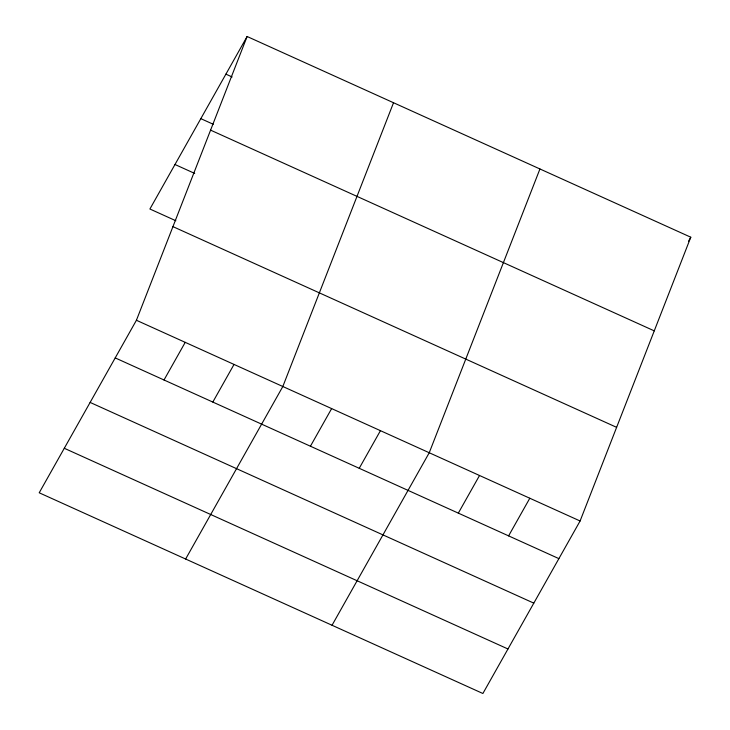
<?xml version="1.0" encoding="UTF-8"?>
<svg xmlns="http://www.w3.org/2000/svg" width="730" height="730" viewBox="0 0 730 730"><rect width="100%" height="100%" fill="white"/><g stroke="black" fill="none" stroke-linecap="round" stroke-linejoin="round"><path stroke-width="1.09" d="M136.419 320.269L247.114 36.5L690.79 237.213L580.095 520.992L482.886 693.5L39.21 492.786L136.419 320.269L580.095 520.992M393.525 102.738L282.829 386.508L185.63 559.016M539.935 168.977L429.24 452.746L332.041 625.254M247.114 36.5L149.905 209.008L175.866 220.752M164.013 379.992L185.219 342.352M212.822 402.066L234.029 364.434M310.423 446.231L331.639 408.59M359.233 468.304L380.44 430.663M458.321 513.135L479.528 475.495M508.6 535.884L529.807 498.243M688.554 241.183L690.79 237.213M225.908 74.141L232.131 76.96M200.823 118.643L213.288 124.282M210.587 130.141L654.253 330.863M174.99 164.505L194.718 173.43M172.946 226.629L616.622 427.342M115.212 357.91L558.888 558.623M90.128 402.422L533.803 603.135M64.295 448.275L507.97 648.988"/></g></svg>
